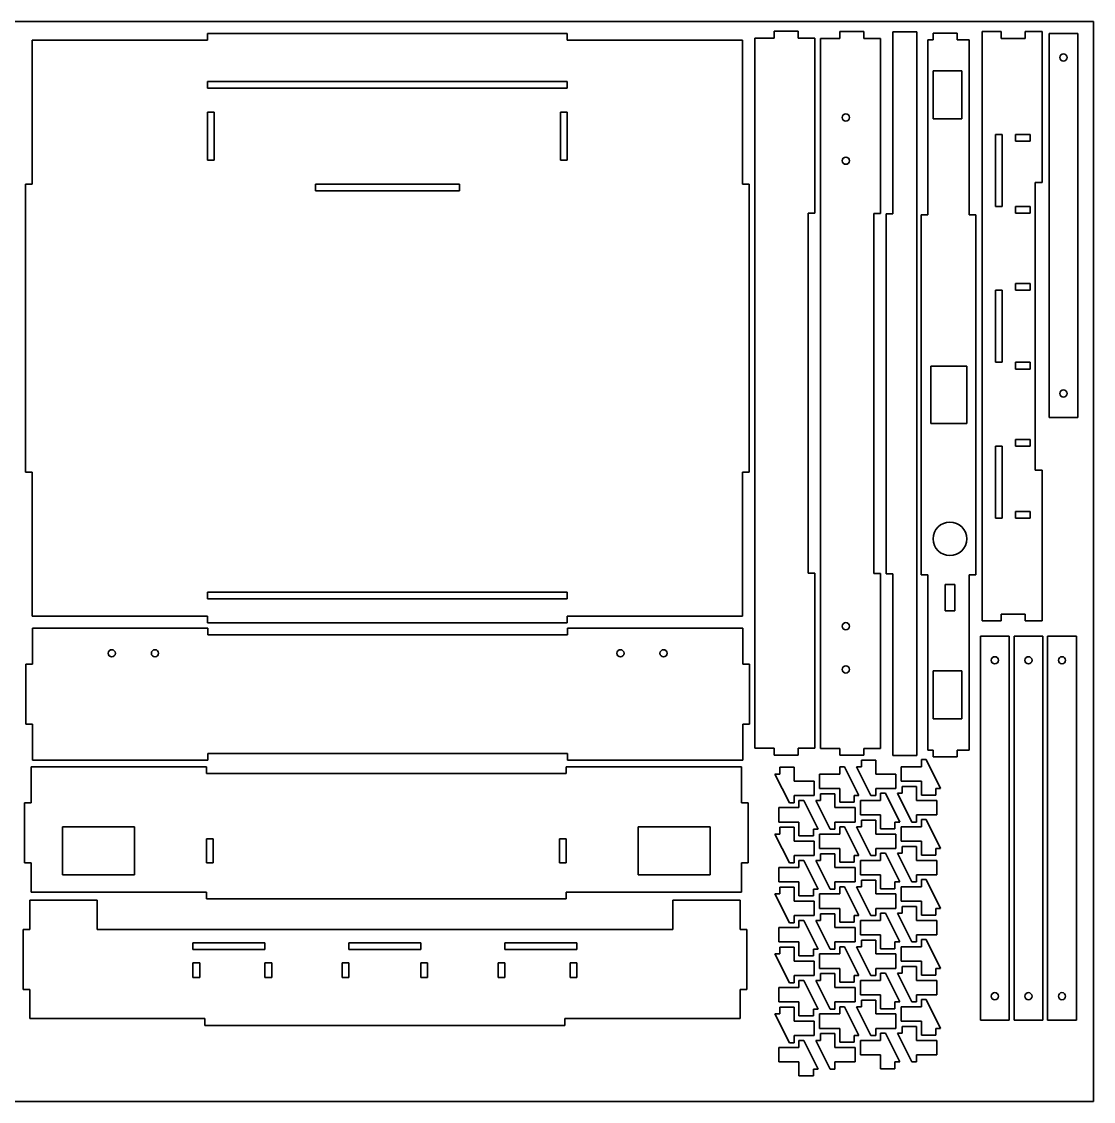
# Model space of a CAD drawing. Extents: x 240 to 1140, y 22 to 773.
# Drawn here: x 693.3 to 1140, y 323 to 773 of the extents above; entities that cross this region are included whole.
import ezdxf

# ---------------------------------------------------------------- set-up
doc = ezdxf.new("R2010")
doc.units = 0

msp = doc.modelspace()

# ---------------------------------------------------------------- linework, layer by layer
at = {"color": 1, "lineweight": 35}
for p, q in [((1140, 773), (690, 773)), ((1140, 323), (1140, 773)), ((690, 323), (1140, 323))]:
    msp.add_line(p, q, dxfattribs=at)
at = {"color": 7, "lineweight": 35}
for p, q in [((697.738831, 765.217773), (697.738831, 705.217773)), ((697.738831, 765.217773), (770.738831, 765.217773)), ((770.738831, 768.017761), (920.738831, 768.017761)), ((920.738831, 765.217773), (993.738831, 765.217773)), ((993.738831, 705.217773), (993.738831, 765.217773)), ((998.957336, 470.152954), (998.957336, 766.152954)), ((1023.957336, 766.152954), (1023.957336, 693.152954)), ((1026.324585, 470.023315), (1026.324585, 766.023315)), ((1051.324585, 766.023315), (1051.324585, 693.023315)), ((1056.394043, 692.916687), (1056.394043, 765.916687)), ((1066.394043, 765.916687), (1066.394043, 469.916687)), ((1070.997925, 692.443542), (1070.997925, 765.443542)), ((1088.197876, 765.443542), (1088.197876, 692.443542)), ((1093.578979, 768.808716), (1093.578979, 523.20874)), ((1118.578979, 706.008728), (1118.578979, 768.808716)), ((1121.512085, 768.020813), (1121.512085, 608.020813)), ((1133.512085, 608.020813), (1133.512085, 768.020813)), ((1073.197876, 732.443542), (1073.197876, 752.443542)), ((1085.197876, 752.443542), (1085.197876, 732.443542)), ((920.738831, 748.017761), (770.738831, 748.017761)), ((770.738831, 745.217773), (920.738831, 745.217773)), ((770.738831, 735.217773), (770.738831, 715.217773)), ((773.538818, 715.217773), (773.538818, 735.217773)), ((917.938843, 715.217773), (917.938843, 735.217773)), ((920.738831, 735.217773), (920.738831, 715.217773)), ((1099.178955, 726.008728), (1099.178955, 696.008728)), ((1101.979004, 696.008728), (1101.979004, 726.008728)), ((694.938843, 585.217773), (694.938843, 705.217773)), ((815.738831, 705.217773), (875.738831, 705.217773)), ((875.738831, 702.417786), (815.738831, 702.417786)), ((996.538818, 585.217773), (996.538818, 705.217773)), ((1115.778931, 706.008728), (1115.778931, 586.008728)), ((1021.157349, 693.152954), (1021.157349, 543.152954)), ((1048.524536, 693.023315), (1048.524536, 543.023315)), ((1053.593994, 692.916687), (1053.593994, 542.916687)), ((1068.197876, 542.443542), (1068.197876, 692.443542)), ((1090.997925, 692.443542), (1090.997925, 542.443542)), ((1099.178955, 661.008728), (1099.178955, 631.008728)), ((1101.979004, 631.008728), (1101.979004, 661.008728)), ((1072.197876, 605.443542), (1072.197876, 629.443542)), ((1087.197876, 629.443542), (1087.197876, 605.443542)), ((1099.178955, 596.008728), (1099.178955, 566.008728)), ((1101.979004, 566.008728), (1101.979004, 596.008728)), ((697.738831, 585.217773), (697.738831, 525.217773)), ((993.738831, 525.217773), (993.738831, 585.217773)), ((1118.578979, 523.20874), (1118.578979, 586.008728)), ((1023.957336, 543.152954), (1023.957336, 470.152954)), ((1051.324585, 543.023315), (1051.324585, 470.023315)), ((1056.394043, 469.916687), (1056.394043, 542.916687)), ((1070.997925, 542.443542), (1070.997925, 469.443542)), ((1088.197876, 542.443542), (1088.197876, 469.443542)), ((770.738831, 535.217773), (920.738831, 535.217773)), ((920.738831, 532.417786), (770.738831, 532.417786)), ((770.738831, 525.217773), (697.738831, 525.217773)), ((770.738831, 522.417786), (920.738831, 522.417786)), ((993.738831, 525.217773), (920.738831, 525.217773)), ((770.859863, 520.238647), (697.859863, 520.238647)), ((993.859863, 520.238647), (920.859863, 520.238647)), ((770.859863, 517.43866), (920.859863, 517.43866)), ((1092.909546, 516.83667), (1092.909546, 356.836639)), ((1104.909546, 356.836639), (1104.909546, 516.83667)), ((1106.909546, 516.83667), (1106.909546, 356.836639)), ((1118.909546, 356.836639), (1118.909546, 516.83667)), ((1120.909546, 516.83667), (1120.909546, 356.836639)), ((1132.909546, 356.836639), (1132.909546, 516.83667)), ((695.059875, 505.238647), (695.059875, 480.238647)), ((996.659851, 505.238647), (996.659851, 480.238647)), ((1073.197876, 502.443542), (1073.197876, 482.443542)), ((1085.197876, 482.443542), (1085.197876, 502.443542)), ((920.859863, 468.038635), (770.859863, 468.038635)), ((697.859863, 465.238647), (770.859863, 465.238647)), ((920.859863, 465.238647), (993.859863, 465.238647)), ((770.309509, 462.423706), (697.309509, 462.423706)), ((770.309509, 459.623718), (920.309509, 459.623718)), ((993.309509, 462.423706), (920.309509, 462.423706)), ((694.509521, 447.423706), (694.509521, 422.423706)), ((996.109497, 447.423706), (996.109497, 422.423706)), ((740.309509, 437.423706), (710.309509, 437.423706)), ((710.309509, 437.423706), (710.309509, 417.423706)), ((740.309509, 417.423706), (740.309509, 437.423706)), ((950.309509, 417.423706), (950.309509, 437.423706)), ((950.309509, 437.423706), (980.309509, 437.423706)), ((980.309509, 437.423706), (980.309509, 417.423706)), ((710.309509, 417.423706), (740.309509, 417.423706)), ((980.309509, 417.423706), (950.309509, 417.423706)), ((770.309509, 410.223694), (697.309509, 410.223694)), ((920.309509, 410.223694), (993.309509, 410.223694)), ((696.718384, 406.885437), (724.718384, 406.885437)), ((770.309509, 407.423706), (920.309509, 407.423706)), ((992.718384, 406.885437), (964.718384, 406.885437)), ((693.918396, 394.685425), (693.918396, 369.685425)), ((724.718384, 394.685425), (964.718384, 394.685425)), ((995.518372, 394.685425), (995.518372, 369.685425)), ((764.718384, 389.085419), (794.718384, 389.085419)), ((829.718384, 389.085419), (859.718384, 389.085419)), ((894.718384, 389.085419), (924.718384, 389.085419)), ((794.718384, 386.285431), (764.718384, 386.285431)), ((859.718384, 386.285431), (829.718384, 386.285431)), ((924.718384, 386.285431), (894.718384, 386.285431)), ((769.718384, 357.485413), (696.718384, 357.485413)), ((919.718384, 357.485413), (992.718384, 357.485413)), ((769.718384, 354.685425), (919.718384, 354.685425))]:
    msp.add_line(p, q, dxfattribs=at)
at = {"color": 7, "lineweight": 35, "ltscale": 0.07}
for p, q in [((770.738831, 765.217773), (770.738831, 768.017761)), ((920.738831, 765.217773), (920.738831, 768.017761)), ((1006.957336, 768.952942), (1006.957336, 766.152954)), ((1016.957336, 766.152954), (1016.957336, 768.952942)), ((1034.324585, 768.823303), (1034.324585, 766.023315)), ((1044.324585, 766.023315), (1044.324585, 768.823303)), ((1056.394043, 768.716675), (1056.394043, 765.916687)), ((1066.394043, 765.916687), (1066.394043, 768.716675)), ((1073.197876, 765.443542), (1073.197876, 768.24353)), ((1083.197876, 765.443542), (1083.197876, 768.24353)), ((1101.578979, 768.808716), (1101.578979, 766.008728)), ((1111.578979, 766.008728), (1111.578979, 768.808716)), ((770.738831, 748.017761), (770.738831, 745.217773)), ((920.738831, 745.217773), (920.738831, 748.017761)), ((770.738831, 735.217773), (773.538818, 735.217773)), ((920.738831, 735.217773), (917.938843, 735.217773)), ((1107.578979, 726.008728), (1107.578979, 723.20874)), ((1113.578979, 723.20874), (1113.578979, 726.008728)), ((773.538818, 715.217773), (770.738831, 715.217773)), ((917.938843, 715.217773), (920.738831, 715.217773)), ((697.738831, 705.217773), (694.938843, 705.217773)), ((815.738831, 705.217773), (815.738831, 702.417786)), ((875.738831, 702.417786), (875.738831, 705.217773)), ((993.738831, 705.217773), (996.538818, 705.217773)), ((1023.957336, 693.152954), (1021.157349, 693.152954)), ((1107.578979, 696.008728), (1107.578979, 693.20874)), ((1113.578979, 693.20874), (1113.578979, 696.008728)), ((1107.578979, 663.808716), (1107.578979, 661.008728)), ((1113.578979, 661.008728), (1113.578979, 663.808716)), ((1107.578979, 628.20874), (1107.578979, 631.008728)), ((1113.578979, 631.008728), (1113.578979, 628.20874)), ((1107.578979, 596.008728), (1107.578979, 598.808716)), ((1113.578979, 598.808716), (1113.578979, 596.008728)), ((697.738831, 585.217773), (694.938843, 585.217773)), ((993.738831, 585.217773), (996.538818, 585.217773)), ((1107.578979, 566.008728), (1107.578979, 568.808716)), ((1113.578979, 568.808716), (1113.578979, 566.008728)), ((1023.957336, 543.152954), (1021.157349, 543.152954)), ((770.738831, 535.217773), (770.738831, 532.417786)), ((920.738831, 532.417786), (920.738831, 535.217773)), ((770.738831, 525.217773), (770.738831, 522.417786)), ((920.738831, 525.217773), (920.738831, 522.417786)), ((1101.578979, 523.20874), (1101.578979, 526.008728)), ((1111.578979, 526.008728), (1111.578979, 523.20874)), ((770.859863, 520.238647), (770.859863, 517.43866)), ((920.859863, 520.238647), (920.859863, 517.43866)), ((697.859863, 505.238647), (695.059875, 505.238647)), ((993.859863, 505.238647), (996.659851, 505.238647)), ((697.859863, 480.238647), (695.059875, 480.238647)), ((993.859863, 480.238647), (996.659851, 480.238647)), ((770.859863, 465.238647), (770.859863, 468.038635)), ((920.859863, 465.238647), (920.859863, 468.038635)), ((1006.957336, 467.352966), (1006.957336, 470.152954)), ((1016.957336, 470.152954), (1016.957336, 467.352966)), ((1034.324585, 467.223328), (1034.324585, 470.023315)), ((1044.324585, 470.023315), (1044.324585, 467.223328)), ((1056.394043, 467.116699), (1056.394043, 469.916687)), ((1066.394043, 469.916687), (1066.394043, 467.116699)), ((1073.197876, 469.443542), (1073.197876, 466.643555)), ((1083.197876, 469.443542), (1083.197876, 466.643555)), ((1043.285889, 462.437164), (1043.285889, 465.237183)), ((770.309509, 462.423706), (770.309509, 459.623718)), ((920.309509, 462.423706), (920.309509, 459.623718)), ((1009.285889, 459.437164), (1009.285889, 462.237183)), ((1026.285889, 448.437164), (1026.285889, 451.237183)), ((1040.285889, 450.437164), (1040.285889, 447.637146)), ((1060.285889, 451.437164), (1060.285889, 454.237183)), ((1074.285889, 453.437164), (1074.285889, 450.637146)), ((697.309509, 447.423706), (694.509521, 447.423706)), ((993.309509, 447.423706), (996.109497, 447.423706)), ((1009.285889, 434.437164), (1009.285889, 437.237183)), ((1043.285889, 437.437164), (1043.285889, 440.237183)), ((1057.285889, 439.437164), (1057.285889, 436.637146)), ((773.109497, 432.423706), (770.309509, 432.423706)), ((917.509521, 432.423706), (920.309509, 432.423706)), ((1023.285889, 436.437164), (1023.285889, 433.637146)), ((1060.285889, 426.437164), (1060.285889, 429.237183)), ((1074.285889, 428.437164), (1074.285889, 425.637146)), ((1026.285889, 423.437164), (1026.285889, 426.237183)), ((1040.285889, 425.437164), (1040.285889, 422.637146)), ((694.509521, 422.423706), (697.309509, 422.423706)), ((770.309509, 422.423706), (773.109497, 422.423706)), ((920.309509, 422.423706), (917.509521, 422.423706)), ((996.109497, 422.423706), (993.309509, 422.423706)), ((1043.285889, 412.437164), (1043.285889, 415.237183)), ((1057.285889, 414.437164), (1057.285889, 411.637146)), ((770.309509, 407.423706), (770.309509, 410.223694)), ((920.309509, 407.423706), (920.309509, 410.223694)), ((1009.285889, 409.437164), (1009.285889, 412.237183)), ((1023.285889, 411.437164), (1023.285889, 408.637146)), ((1026.285889, 398.437164), (1026.285889, 401.237183)), ((1060.285889, 401.437164), (1060.285889, 404.237183)), ((1074.285889, 403.437164), (1074.285889, 400.637146)), ((1040.285889, 400.437164), (1040.285889, 397.637146)), ((696.718384, 394.685425), (693.918396, 394.685425)), ((992.718384, 394.685425), (995.518372, 394.685425)), ((764.718384, 386.285431), (764.718384, 389.085419)), ((794.718384, 389.085419), (794.718384, 386.285431)), ((829.718384, 389.085419), (829.718384, 386.285431)), ((859.718384, 389.085419), (859.718384, 386.285431)), ((894.718384, 389.085419), (894.718384, 386.285431)), ((924.718384, 389.085419), (924.718384, 386.285431)), ((1009.285889, 384.437164), (1009.285889, 387.237183)), ((1043.285889, 387.437164), (1043.285889, 390.237183)), ((1057.285889, 389.437164), (1057.285889, 386.637146)), ((1023.285889, 386.437164), (1023.285889, 383.637146)), ((764.718384, 380.685425), (767.518372, 380.685425)), ((794.718384, 380.685425), (797.518372, 380.685425)), ((826.918396, 380.685425), (829.718384, 380.685425)), ((862.518372, 380.685425), (859.718384, 380.685425)), ((894.718384, 380.685425), (891.918396, 380.685425)), ((924.718384, 380.685425), (921.918396, 380.685425)), ((1060.285889, 376.437164), (1060.285889, 379.237183)), ((1074.285889, 378.437164), (1074.285889, 375.637146)), ((767.518372, 374.685425), (764.718384, 374.685425)), ((797.518372, 374.685425), (794.718384, 374.685425)), ((829.718384, 374.685425), (826.918396, 374.685425)), ((859.718384, 374.685425), (862.518372, 374.685425)), ((891.918396, 374.685425), (894.718384, 374.685425)), ((921.918396, 374.685425), (924.718384, 374.685425)), ((1026.285889, 373.437164), (1026.285889, 376.237183)), ((1040.285889, 375.437164), (1040.285889, 372.637146)), ((693.918396, 369.685425), (696.718384, 369.685425)), ((995.518372, 369.685425), (992.718384, 369.685425)), ((1043.285889, 362.437164), (1043.285889, 365.237183)), ((1009.285889, 359.437164), (1009.285889, 362.237183)), ((1023.285889, 361.437164), (1023.285889, 358.637146)), ((1057.285889, 364.437164), (1057.285889, 361.637146)), ((769.718384, 354.685425), (769.718384, 357.485413)), ((919.718384, 354.685425), (919.718384, 357.485413)), ((1026.285889, 348.437164), (1026.285889, 351.237183)), ((1060.285889, 351.437164), (1060.285889, 354.237183)), ((1074.285889, 353.437164), (1074.285889, 350.637146)), ((1040.285889, 350.437164), (1040.285889, 347.637146)), ((1057.285889, 339.437164), (1057.285889, 336.637177)), ((1023.285889, 336.437164), (1023.285889, 333.637177))]:
    msp.add_line(p, q, dxfattribs=at)
at = {"color": 7, "lineweight": 35, "ltscale": 0.2}
for p, q in [((1006.957336, 766.152954), (998.957336, 766.152954)), ((1034.324585, 766.023315), (1026.324585, 766.023315)), ((1101.578979, 768.808716), (1093.578979, 768.808716)), ((1093.578979, 523.20874), (1101.578979, 523.20874)), ((998.957336, 470.152954), (1006.957336, 470.152954)), ((1026.324585, 470.023315), (1034.324585, 470.023315))]:
    msp.add_line(p, q, dxfattribs=at)
at = {"color": 7, "lineweight": 35, "ltscale": 0.25}
for p, q in [((1016.957336, 768.952942), (1006.957336, 768.952942)), ((1044.324585, 768.823303), (1034.324585, 768.823303)), ((1066.394043, 768.716675), (1056.394043, 768.716675)), ((1083.197876, 768.24353), (1073.197876, 768.24353)), ((1101.578979, 766.008728), (1111.578979, 766.008728)), ((1101.578979, 526.008728), (1111.578979, 526.008728)), ((1016.957336, 467.352966), (1006.957336, 467.352966)), ((1044.324585, 467.223328), (1034.324585, 467.223328)), ((1066.394043, 467.116699), (1056.394043, 467.116699)), ((1083.197876, 466.643555), (1073.197876, 466.643555)), ((770.309509, 432.423706), (770.309509, 422.423706)), ((773.109497, 422.423706), (773.109497, 432.423706)), ((917.509521, 422.423706), (917.509521, 432.423706)), ((920.309509, 432.423706), (920.309509, 422.423706))]:
    msp.add_line(p, q, dxfattribs=at)
at = {"color": 7, "lineweight": 35, "ltscale": 0.175}
for p, q in [((1023.957336, 766.152954), (1016.957336, 766.152954)), ((1051.324585, 766.023315), (1044.324585, 766.023315)), ((1118.578979, 768.808716), (1111.578979, 768.808716)), ((1111.578979, 523.20874), (1118.578979, 523.20874)), ((1016.957336, 470.152954), (1023.957336, 470.152954)), ((1044.324585, 470.023315), (1051.324585, 470.023315))]:
    msp.add_line(p, q, dxfattribs=at)
at = {"color": 7, "lineweight": 35, "ltscale": 0.054999}
for p, q in [((1073.197876, 765.443542), (1070.997925, 765.443542)), ((1070.997925, 469.443542), (1073.197876, 469.443542))]:
    msp.add_line(p, q, dxfattribs=at)
at = {"color": 7, "lineweight": 35, "ltscale": 0.125}
for p, q in [((1088.197876, 765.443542), (1083.197876, 765.443542)), ((1083.197876, 469.443542), (1088.197876, 469.443542))]:
    msp.add_line(p, q, dxfattribs=at)
at = {"color": 7, "lineweight": 35, "ltscale": 0.3}
for p, q in [((1121.512085, 768.020813), (1133.512085, 768.020813)), ((1085.197876, 752.443542), (1073.197876, 752.443542)), ((1073.197876, 732.443542), (1085.197876, 732.443542)), ((1133.512085, 608.020813), (1121.512085, 608.020813)), ((1092.909546, 516.83667), (1104.909546, 516.83667)), ((1106.909546, 516.83667), (1118.909546, 516.83667)), ((1120.909546, 516.83667), (1132.909546, 516.83667)), ((1073.197876, 502.443542), (1085.197876, 502.443542)), ((1085.197876, 482.443542), (1073.197876, 482.443542)), ((1104.909546, 356.836639), (1092.909546, 356.836639)), ((1118.909546, 356.836639), (1106.909546, 356.836639)), ((1132.909546, 356.836639), (1120.909546, 356.836639))]:
    msp.add_line(p, q, dxfattribs=at)
at = {"color": 7, "lineweight": 35, "ltscale": 0.070001}
for p, q in [((1101.979004, 726.008728), (1099.178955, 726.008728)), ((1118.578979, 706.008728), (1115.778931, 706.008728)), ((1051.324585, 693.023315), (1048.524536, 693.023315)), ((1101.979004, 696.008728), (1099.178955, 696.008728)), ((1056.394043, 692.916687), (1053.593994, 692.916687)), ((1068.197876, 692.443542), (1070.997925, 692.443542)), ((1088.197876, 692.443542), (1090.997925, 692.443542)), ((1101.979004, 661.008728), (1099.178955, 661.008728)), ((1101.979004, 631.008728), (1099.178955, 631.008728)), ((1101.979004, 596.008728), (1099.178955, 596.008728)), ((1118.578979, 586.008728), (1115.778931, 586.008728)), ((1099.178955, 566.008728), (1101.979004, 566.008728)), ((1051.324585, 543.023315), (1048.524536, 543.023315)), ((1056.394043, 542.916687), (1053.593994, 542.916687)), ((1068.197876, 542.443542), (1070.997925, 542.443542)), ((1088.197876, 542.443542), (1090.997925, 542.443542))]:
    msp.add_line(p, q, dxfattribs=at)
at = {"color": 7, "lineweight": 35, "ltscale": 0.15}
for p, q in [((1113.578979, 726.008728), (1107.578979, 726.008728)), ((1107.578979, 723.20874), (1113.578979, 723.20874)), ((1113.578979, 696.008728), (1107.578979, 696.008728)), ((1107.578979, 693.20874), (1113.578979, 693.20874)), ((1113.578979, 663.808716), (1107.578979, 663.808716)), ((1107.578979, 661.008728), (1113.578979, 661.008728)), ((1107.578979, 631.008728), (1113.578979, 631.008728)), ((1113.578979, 628.20874), (1107.578979, 628.20874)), ((1107.578979, 598.808716), (1113.578979, 598.808716)), ((1113.578979, 596.008728), (1107.578979, 596.008728)), ((1107.578979, 568.808716), (1113.578979, 568.808716)), ((1113.578979, 566.008728), (1107.578979, 566.008728)), ((1043.285889, 465.237183), (1049.285889, 465.237183)), ((1009.285889, 462.237183), (1015.285889, 462.237183)), ((1025.885864, 453.437164), (1025.885864, 459.437164)), ((1057.685913, 459.437164), (1057.685913, 453.437164)), ((1059.885864, 456.437164), (1059.885864, 462.437164)), ((1023.685913, 456.437164), (1023.685913, 450.437164)), ((1026.285889, 451.237183), (1032.285889, 451.237183)), ((1060.285889, 454.237183), (1066.285889, 454.237183)), ((1074.285889, 450.637146), (1068.285889, 450.637146)), ((1040.285889, 447.637146), (1034.285889, 447.637146)), ((1042.885864, 442.437164), (1042.885864, 448.437164)), ((1074.685913, 448.437164), (1074.685913, 442.437164)), ((1008.885864, 439.437164), (1008.885864, 445.437164)), ((1040.685913, 445.437164), (1040.685913, 439.437164)), ((1009.285889, 437.237183), (1015.285889, 437.237183)), ((1043.285889, 440.237183), (1049.285889, 440.237183)), ((1057.285889, 436.637146), (1051.285889, 436.637146)), ((1059.885864, 431.437164), (1059.885864, 437.437164)), ((1023.285889, 433.637146), (1017.285889, 433.637146)), ((1025.885864, 428.437164), (1025.885864, 434.437164)), ((1057.685913, 434.437164), (1057.685913, 428.437164)), ((1023.685913, 431.437164), (1023.685913, 425.437164)), ((1060.285889, 429.237183), (1066.285889, 429.237183)), ((1026.285889, 426.237183), (1032.285889, 426.237183)), ((1042.885864, 417.437164), (1042.885864, 423.437164)), ((1074.285889, 425.637146), (1068.285889, 425.637146)), ((1074.685913, 423.437164), (1074.685913, 417.437164)), ((1008.885864, 414.437164), (1008.885864, 420.437164)), ((1040.285889, 422.637146), (1034.285889, 422.637146)), ((1040.685913, 420.437164), (1040.685913, 414.437164)), ((1043.285889, 415.237183), (1049.285889, 415.237183)), ((1009.285889, 412.237183), (1015.285889, 412.237183)), ((1057.285889, 411.637146), (1051.285889, 411.637146)), ((1059.885864, 406.437164), (1059.885864, 412.437164)), ((1023.285889, 408.637146), (1017.285889, 408.637146)), ((1023.685913, 406.437164), (1023.685913, 400.437164)), ((1025.885864, 403.437164), (1025.885864, 409.437164)), ((1057.685913, 409.437164), (1057.685913, 403.437164)), ((1026.285889, 401.237183), (1032.285889, 401.237183)), ((1060.285889, 404.237183), (1066.285889, 404.237183)), ((1074.285889, 400.637146), (1068.285889, 400.637146)), ((1040.285889, 397.637146), (1034.285889, 397.637146)), ((1042.885864, 392.437164), (1042.885864, 398.437164)), ((1074.685913, 398.437164), (1074.685913, 392.437164)), ((1008.885864, 389.437164), (1008.885864, 395.437164)), ((1040.685913, 395.437164), (1040.685913, 389.437164)), ((1009.285889, 387.237183), (1015.285889, 387.237183)), ((1043.285889, 390.237183), (1049.285889, 390.237183)), ((1059.885864, 381.437164), (1059.885864, 387.437164)), ((1023.285889, 383.637146), (1017.285889, 383.637146)), ((1025.885864, 378.437164), (1025.885864, 384.437164)), ((1057.285889, 386.637146), (1051.285889, 386.637146)), ((1057.685913, 384.437164), (1057.685913, 378.437164)), ((764.718384, 380.685425), (764.718384, 374.685425)), ((767.518372, 374.685425), (767.518372, 380.685425)), ((794.718384, 380.685425), (794.718384, 374.685425)), ((797.518372, 374.685425), (797.518372, 380.685425)), ((826.918396, 380.685425), (826.918396, 374.685425)), ((829.718384, 374.685425), (829.718384, 380.685425)), ((859.718384, 374.685425), (859.718384, 380.685425)), ((862.518372, 380.685425), (862.518372, 374.685425)), ((891.918396, 374.685425), (891.918396, 380.685425)), ((894.718384, 380.685425), (894.718384, 374.685425)), ((921.918396, 374.685425), (921.918396, 380.685425)), ((924.718384, 380.685425), (924.718384, 374.685425)), ((1023.685913, 381.437164), (1023.685913, 375.437164)), ((1060.285889, 379.237183), (1066.285889, 379.237183)), ((1026.285889, 376.237183), (1032.285889, 376.237183)), ((1074.285889, 375.637146), (1068.285889, 375.637146)), ((1008.885864, 364.437164), (1008.885864, 370.437164)), ((1040.285889, 372.637146), (1034.285889, 372.637146)), ((1040.685913, 370.437164), (1040.685913, 364.437164)), ((1042.885864, 367.437164), (1042.885864, 373.437164)), ((1074.685913, 373.437164), (1074.685913, 367.437164)), ((1043.285889, 365.237183), (1049.285889, 365.237183)), ((1009.285889, 362.237183), (1015.285889, 362.237183)), ((1057.285889, 361.637146), (1051.285889, 361.637146)), ((1059.885864, 356.437164), (1059.885864, 362.437164)), ((1023.285889, 358.637146), (1017.285889, 358.637146)), ((1023.685913, 356.437164), (1023.685913, 350.437164)), ((1025.885864, 353.437164), (1025.885864, 359.437164)), ((1057.685913, 359.437164), (1057.685913, 353.437164)), ((1026.285889, 351.237183), (1032.285889, 351.237183)), ((1060.285889, 354.237183), (1066.285889, 354.237183)), ((1040.285889, 347.637146), (1034.285889, 347.637146)), ((1042.885864, 342.437164), (1042.885864, 348.437164)), ((1074.285889, 350.637146), (1068.285889, 350.637146)), ((1074.685913, 348.437164), (1074.685913, 342.437164)), ((1008.885864, 339.437164), (1008.885864, 345.437164)), ((1040.685913, 345.437164), (1040.685913, 339.437164)), ((1023.285889, 333.637177), (1017.285889, 333.637177)), ((1057.285889, 336.637177), (1051.285889, 336.637177))]:
    msp.add_line(p, q, dxfattribs=at)
at = {"color": 7, "lineweight": 35, "ltscale": 0.375}
for p, q in [((1087.197876, 629.443542), (1072.197876, 629.443542)), ((1072.197876, 605.443542), (1087.197876, 605.443542)), ((697.859863, 505.238647), (697.859863, 520.238647)), ((993.859863, 520.238647), (993.859863, 505.238647)), ((697.859863, 465.238647), (697.859863, 480.238647)), ((993.859863, 480.238647), (993.859863, 465.238647)), ((697.309509, 462.423706), (697.309509, 447.423706)), ((993.309509, 447.423706), (993.309509, 462.423706))]:
    msp.add_line(p, q, dxfattribs=at)
at = {"color": 7, "lineweight": 35, "ltscale": 0.275}
for p, q in [((1078.197876, 527.443542), (1078.197876, 538.443542)), ((1082.197876, 538.443542), (1082.197876, 527.443542))]:
    msp.add_line(p, q, dxfattribs=at)
at = {"color": 7, "lineweight": 35, "ltscale": 0.1}
for p, q in [((1082.197876, 538.443542), (1078.197876, 538.443542)), ((1078.197876, 527.443542), (1082.197876, 527.443542))]:
    msp.add_line(p, q, dxfattribs=at)
at = {"color": 7, "lineweight": 35, "ltscale": 0.145}
for p, q in [((1049.285889, 459.437164), (1049.285889, 465.237183)), ((1015.285889, 456.437164), (1015.285889, 462.237183)), ((1068.285889, 456.437164), (1068.285889, 450.637146)), ((1032.285889, 445.437164), (1032.285889, 451.237183)), ((1034.285889, 453.437164), (1034.285889, 447.637146)), ((1066.285889, 448.437164), (1066.285889, 454.237183)), ((1051.285889, 442.437164), (1051.285889, 436.637146)), ((1015.285889, 431.437164), (1015.285889, 437.237183)), ((1017.285889, 439.437164), (1017.285889, 433.637146)), ((1049.285889, 434.437164), (1049.285889, 440.237183)), ((1034.285889, 428.437164), (1034.285889, 422.637146)), ((1066.285889, 423.437164), (1066.285889, 429.237183)), ((1068.285889, 431.437164), (1068.285889, 425.637146)), ((1032.285889, 420.437164), (1032.285889, 426.237183)), ((1017.285889, 414.437164), (1017.285889, 408.637146)), ((1049.285889, 409.437164), (1049.285889, 415.237183)), ((1051.285889, 417.437164), (1051.285889, 411.637146)), ((1015.285889, 406.437164), (1015.285889, 412.237183)), ((1068.285889, 406.437164), (1068.285889, 400.637146)), ((1032.285889, 395.437164), (1032.285889, 401.237183)), ((1034.285889, 403.437164), (1034.285889, 397.637146)), ((1066.285889, 398.437164), (1066.285889, 404.237183)), ((1051.285889, 392.437164), (1051.285889, 386.637146)), ((1015.285889, 381.437164), (1015.285889, 387.237183)), ((1017.285889, 389.437164), (1017.285889, 383.637146)), ((1049.285889, 384.437164), (1049.285889, 390.237183)), ((1034.285889, 378.437164), (1034.285889, 372.637146)), ((1066.285889, 373.437164), (1066.285889, 379.237183)), ((1068.285889, 381.437164), (1068.285889, 375.637146)), ((1032.285889, 370.437164), (1032.285889, 376.237183)), ((1049.285889, 359.437164), (1049.285889, 365.237183)), ((1051.285889, 367.437164), (1051.285889, 361.637146)), ((1015.285889, 356.437164), (1015.285889, 362.237183)), ((1017.285889, 364.437164), (1017.285889, 358.637146)), ((1068.285889, 356.437164), (1068.285889, 350.637146)), ((1032.285889, 345.437164), (1032.285889, 351.237183)), ((1034.285889, 353.437164), (1034.285889, 347.637146)), ((1066.285889, 348.437164), (1066.285889, 354.237183)), ((1051.285889, 342.437164), (1051.285889, 336.637177)), ((1017.285889, 339.437164), (1017.285889, 333.637177))]:
    msp.add_line(p, q, dxfattribs=at)
at = {"color": 7, "lineweight": 35, "ltscale": 0.075}
for p, q in [((1068.285889, 462.437164), (1068.285889, 465.437164)), ((1034.285889, 459.437164), (1034.285889, 462.437164)), ((1015.285889, 450.437164), (1015.285889, 447.437164)), ((1049.285889, 453.437164), (1049.285889, 450.437164)), ((1051.285889, 448.437164), (1051.285889, 451.437164)), ((1017.285889, 445.437164), (1017.285889, 448.437164)), ((1066.285889, 442.437164), (1066.285889, 439.437164)), ((1032.285889, 439.437164), (1032.285889, 436.437164)), ((1034.285889, 434.437164), (1034.285889, 437.437164)), ((1068.285889, 437.437164), (1068.285889, 440.437164)), ((1049.285889, 428.437164), (1049.285889, 425.437164)), ((1015.285889, 425.437164), (1015.285889, 422.437164)), ((1017.285889, 420.437164), (1017.285889, 423.437164)), ((1051.285889, 423.437164), (1051.285889, 426.437164)), ((1032.285889, 414.437164), (1032.285889, 411.437164)), ((1066.285889, 417.437164), (1066.285889, 414.437164)), ((1068.285889, 412.437164), (1068.285889, 415.437164)), ((1034.285889, 409.437164), (1034.285889, 412.437164)), ((1049.285889, 403.437164), (1049.285889, 400.437164)), ((1051.285889, 398.437164), (1051.285889, 401.437164)), ((1015.285889, 400.437164), (1015.285889, 397.437164)), ((1017.285889, 395.437164), (1017.285889, 398.437164)), ((1066.285889, 392.437164), (1066.285889, 389.437164)), ((1032.285889, 389.437164), (1032.285889, 386.437164)), ((1034.285889, 384.437164), (1034.285889, 387.437164)), ((1068.285889, 387.437164), (1068.285889, 390.437164)), ((1049.285889, 378.437164), (1049.285889, 375.437164)), ((1015.285889, 375.437164), (1015.285889, 372.437164)), ((1051.285889, 373.437164), (1051.285889, 376.437164)), ((1017.285889, 370.437164), (1017.285889, 373.437164)), ((1066.285889, 367.437164), (1066.285889, 364.437164)), ((1068.285889, 362.437164), (1068.285889, 365.437164)), ((1032.285889, 364.437164), (1032.285889, 361.437164)), ((1034.285889, 359.437164), (1034.285889, 362.437164)), ((1049.285889, 353.437164), (1049.285889, 350.437164)), ((1051.285889, 348.437164), (1051.285889, 351.437164)), ((1015.285889, 350.437164), (1015.285889, 347.437164)), ((1017.285889, 345.437164), (1017.285889, 348.437164)), ((1066.285889, 342.437164), (1066.285889, 339.437164)), ((1032.285889, 339.437164), (1032.285889, 336.437164))]:
    msp.add_line(p, q, dxfattribs=at)
at = {"color": 7, "lineweight": 35, "ltscale": 0.05}
for p, q in [((1068.285889, 465.437164), (1070.285889, 465.437164)), ((1007.285889, 459.437164), (1009.285889, 459.437164)), ((1034.285889, 462.437164), (1036.285889, 462.437164)), ((1041.285889, 462.437164), (1043.285889, 462.437164)), ((1042.285889, 450.437164), (1040.285889, 450.437164)), ((1049.285889, 450.437164), (1047.285889, 450.437164)), ((1051.285889, 451.437164), (1053.285889, 451.437164)), ((1058.285889, 451.437164), (1060.285889, 451.437164)), ((1076.285889, 453.437164), (1074.285889, 453.437164)), ((1015.285889, 447.437164), (1013.285889, 447.437164)), ((1017.285889, 448.437164), (1019.285889, 448.437164)), ((1024.285889, 448.437164), (1026.285889, 448.437164)), ((1034.285889, 437.437164), (1036.285889, 437.437164)), ((1041.285889, 437.437164), (1043.285889, 437.437164)), ((1059.285889, 439.437164), (1057.285889, 439.437164)), ((1066.285889, 439.437164), (1064.285889, 439.437164)), ((1068.285889, 440.437164), (1070.285889, 440.437164)), ((1007.285889, 434.437164), (1009.285889, 434.437164)), ((1025.285889, 436.437164), (1023.285889, 436.437164)), ((1032.285889, 436.437164), (1030.285889, 436.437164)), ((1076.285889, 428.437164), (1074.285889, 428.437164)), ((1017.285889, 423.437164), (1019.285889, 423.437164)), ((1024.285889, 423.437164), (1026.285889, 423.437164)), ((1042.285889, 425.437164), (1040.285889, 425.437164)), ((1049.285889, 425.437164), (1047.285889, 425.437164)), ((1051.285889, 426.437164), (1053.285889, 426.437164)), ((1058.285889, 426.437164), (1060.285889, 426.437164)), ((1015.285889, 422.437164), (1013.285889, 422.437164)), ((1059.285889, 414.437164), (1057.285889, 414.437164)), ((1066.285889, 414.437164), (1064.285889, 414.437164)), ((1068.285889, 415.437164), (1070.285889, 415.437164)), ((1025.285889, 411.437164), (1023.285889, 411.437164)), ((1032.285889, 411.437164), (1030.285889, 411.437164)), ((1034.285889, 412.437164), (1036.285889, 412.437164)), ((1041.285889, 412.437164), (1043.285889, 412.437164)), ((1007.285889, 409.437164), (1009.285889, 409.437164)), ((1051.285889, 401.437164), (1053.285889, 401.437164)), ((1058.285889, 401.437164), (1060.285889, 401.437164)), ((1076.285889, 403.437164), (1074.285889, 403.437164)), ((1015.285889, 397.437164), (1013.285889, 397.437164)), ((1017.285889, 398.437164), (1019.285889, 398.437164)), ((1024.285889, 398.437164), (1026.285889, 398.437164)), ((1042.285889, 400.437164), (1040.285889, 400.437164)), ((1049.285889, 400.437164), (1047.285889, 400.437164)), ((1034.285889, 387.437164), (1036.285889, 387.437164)), ((1041.285889, 387.437164), (1043.285889, 387.437164)), ((1059.285889, 389.437164), (1057.285889, 389.437164)), ((1066.285889, 389.437164), (1064.285889, 389.437164)), ((1068.285889, 390.437164), (1070.285889, 390.437164)), ((1007.285889, 384.437164), (1009.285889, 384.437164)), ((1025.285889, 386.437164), (1023.285889, 386.437164)), ((1032.285889, 386.437164), (1030.285889, 386.437164)), ((1076.285889, 378.437164), (1074.285889, 378.437164)), ((1042.285889, 375.437164), (1040.285889, 375.437164)), ((1049.285889, 375.437164), (1047.285889, 375.437164)), ((1051.285889, 376.437164), (1053.285889, 376.437164)), ((1058.285889, 376.437164), (1060.285889, 376.437164)), ((1015.285889, 372.437164), (1013.285889, 372.437164)), ((1017.285889, 373.437164), (1019.285889, 373.437164)), ((1024.285889, 373.437164), (1026.285889, 373.437164)), ((1068.285889, 365.437164), (1070.285889, 365.437164)), ((1025.285889, 361.437164), (1023.285889, 361.437164)), ((1032.285889, 361.437164), (1030.285889, 361.437164)), ((1034.285889, 362.437164), (1036.285889, 362.437164)), ((1041.285889, 362.437164), (1043.285889, 362.437164)), ((1059.285889, 364.437164), (1057.285889, 364.437164)), ((1066.285889, 364.437164), (1064.285889, 364.437164)), ((1007.285889, 359.437164), (1009.285889, 359.437164)), ((1051.285889, 351.437164), (1053.285889, 351.437164)), ((1058.285889, 351.437164), (1060.285889, 351.437164)), ((1076.285889, 353.437164), (1074.285889, 353.437164)), ((1015.285889, 347.437164), (1013.285889, 347.437164)), ((1017.285889, 348.437164), (1019.285889, 348.437164)), ((1024.285889, 348.437164), (1026.285889, 348.437164)), ((1042.285889, 350.437164), (1040.285889, 350.437164)), ((1049.285889, 350.437164), (1047.285889, 350.437164)), ((1059.285889, 339.437164), (1057.285889, 339.437164)), ((1066.285889, 339.437164), (1064.285889, 339.437164)), ((1025.285889, 336.437164), (1023.285889, 336.437164)), ((1032.285889, 336.437164), (1030.285889, 336.437164))]:
    msp.add_line(p, q, dxfattribs=at)
at = {"color": 7, "lineweight": 35, "ltscale": 0.33541}
for p, q in [((1076.285889, 453.437164), (1070.285889, 465.437164)), ((1007.285889, 459.437164), (1013.285889, 447.437164)), ((1042.285889, 450.437164), (1036.285889, 462.437164)), ((1041.285889, 462.437164), (1047.285889, 450.437164)), ((1059.285889, 439.437164), (1053.285889, 451.437164)), ((1058.285889, 451.437164), (1064.285889, 439.437164)), ((1025.285889, 436.437164), (1019.285889, 448.437164)), ((1024.285889, 448.437164), (1030.285889, 436.437164)), ((1042.285889, 425.437164), (1036.285889, 437.437164)), ((1041.285889, 437.437164), (1047.285889, 425.437164)), ((1076.285889, 428.437164), (1070.285889, 440.437164)), ((1007.285889, 434.437164), (1013.285889, 422.437164)), ((1025.285889, 411.437164), (1019.285889, 423.437164)), ((1024.285889, 423.437164), (1030.285889, 411.437164)), ((1059.285889, 414.437164), (1053.285889, 426.437164)), ((1058.285889, 426.437164), (1064.285889, 414.437164)), ((1076.285889, 403.437164), (1070.285889, 415.437164)), ((1042.285889, 400.437164), (1036.285889, 412.437164)), ((1041.285889, 412.437164), (1047.285889, 400.437164)), ((1007.285889, 409.437164), (1013.285889, 397.437164)), ((1059.285889, 389.437164), (1053.285889, 401.437164)), ((1058.285889, 401.437164), (1064.285889, 389.437164)), ((1025.285889, 386.437164), (1019.285889, 398.437164)), ((1024.285889, 398.437164), (1030.285889, 386.437164)), ((1042.285889, 375.437164), (1036.285889, 387.437164)), ((1041.285889, 387.437164), (1047.285889, 375.437164)), ((1076.285889, 378.437164), (1070.285889, 390.437164)), ((1007.285889, 384.437164), (1013.285889, 372.437164)), ((1059.285889, 364.437164), (1053.285889, 376.437164)), ((1058.285889, 376.437164), (1064.285889, 364.437164)), ((1025.285889, 361.437164), (1019.285889, 373.437164)), ((1024.285889, 373.437164), (1030.285889, 361.437164)), ((1076.285889, 353.437164), (1070.285889, 365.437164)), ((1042.285889, 350.437164), (1036.285889, 362.437164)), ((1041.285889, 362.437164), (1047.285889, 350.437164)), ((1007.285889, 359.437164), (1013.285889, 347.437164)), ((1059.285889, 339.437164), (1053.285889, 351.437164)), ((1058.285889, 351.437164), (1064.285889, 339.437164)), ((1025.285889, 336.437164), (1019.285889, 348.437164)), ((1024.285889, 348.437164), (1030.285889, 336.437164))]:
    msp.add_line(p, q, dxfattribs=at)
at = {"color": 7, "lineweight": 35, "ltscale": 0.210001}
for p, q in [((1025.885864, 459.437164), (1034.285889, 459.437164)), ((1049.285889, 459.437164), (1057.685913, 459.437164)), ((1059.885864, 462.437164), (1068.285889, 462.437164)), ((1015.285889, 456.437164), (1023.685913, 456.437164)), ((1068.285889, 456.437164), (1059.885864, 456.437164)), ((1023.685913, 450.437164), (1015.285889, 450.437164)), ((1034.285889, 453.437164), (1025.885864, 453.437164)), ((1057.685913, 453.437164), (1049.285889, 453.437164)), ((1042.885864, 448.437164), (1051.285889, 448.437164)), ((1066.285889, 448.437164), (1074.685913, 448.437164)), ((1008.885864, 445.437164), (1017.285889, 445.437164)), ((1032.285889, 445.437164), (1040.685913, 445.437164)), ((1051.285889, 442.437164), (1042.885864, 442.437164)), ((1074.685913, 442.437164), (1066.285889, 442.437164)), ((1017.285889, 439.437164), (1008.885864, 439.437164)), ((1040.685913, 439.437164), (1032.285889, 439.437164)), ((1059.885864, 437.437164), (1068.285889, 437.437164)), ((1025.885864, 434.437164), (1034.285889, 434.437164)), ((1049.285889, 434.437164), (1057.685913, 434.437164)), ((1015.285889, 431.437164), (1023.685913, 431.437164)), ((1034.285889, 428.437164), (1025.885864, 428.437164)), ((1057.685913, 428.437164), (1049.285889, 428.437164)), ((1068.285889, 431.437164), (1059.885864, 431.437164)), ((1023.685913, 425.437164), (1015.285889, 425.437164)), ((1042.885864, 423.437164), (1051.285889, 423.437164)), ((1066.285889, 423.437164), (1074.685913, 423.437164)), ((1008.885864, 420.437164), (1017.285889, 420.437164)), ((1032.285889, 420.437164), (1040.685913, 420.437164)), ((1017.285889, 414.437164), (1008.885864, 414.437164)), ((1040.685913, 414.437164), (1032.285889, 414.437164)), ((1051.285889, 417.437164), (1042.885864, 417.437164)), ((1074.685913, 417.437164), (1066.285889, 417.437164)), ((1059.885864, 412.437164), (1068.285889, 412.437164)), ((1015.285889, 406.437164), (1023.685913, 406.437164)), ((1025.885864, 409.437164), (1034.285889, 409.437164)), ((1049.285889, 409.437164), (1057.685913, 409.437164)), ((1068.285889, 406.437164), (1059.885864, 406.437164)), ((1034.285889, 403.437164), (1025.885864, 403.437164)), ((1057.685913, 403.437164), (1049.285889, 403.437164)), ((1023.685913, 400.437164), (1015.285889, 400.437164)), ((1042.885864, 398.437164), (1051.285889, 398.437164)), ((1066.285889, 398.437164), (1074.685913, 398.437164)), ((1008.885864, 395.437164), (1017.285889, 395.437164)), ((1032.285889, 395.437164), (1040.685913, 395.437164)), ((1051.285889, 392.437164), (1042.885864, 392.437164)), ((1074.685913, 392.437164), (1066.285889, 392.437164)), ((1017.285889, 389.437164), (1008.885864, 389.437164)), ((1040.685913, 389.437164), (1032.285889, 389.437164)), ((1059.885864, 387.437164), (1068.285889, 387.437164)), ((1025.885864, 384.437164), (1034.285889, 384.437164)), ((1049.285889, 384.437164), (1057.685913, 384.437164)), ((1015.285889, 381.437164), (1023.685913, 381.437164)), ((1034.285889, 378.437164), (1025.885864, 378.437164)), ((1057.685913, 378.437164), (1049.285889, 378.437164)), ((1068.285889, 381.437164), (1059.885864, 381.437164)), ((1023.685913, 375.437164), (1015.285889, 375.437164)), ((1008.885864, 370.437164), (1017.285889, 370.437164)), ((1032.285889, 370.437164), (1040.685913, 370.437164)), ((1042.885864, 373.437164), (1051.285889, 373.437164)), ((1066.285889, 373.437164), (1074.685913, 373.437164)), ((1051.285889, 367.437164), (1042.885864, 367.437164)), ((1074.685913, 367.437164), (1066.285889, 367.437164)), ((1017.285889, 364.437164), (1008.885864, 364.437164)), ((1040.685913, 364.437164), (1032.285889, 364.437164)), ((1059.885864, 362.437164), (1068.285889, 362.437164)), ((1015.285889, 356.437164), (1023.685913, 356.437164)), ((1025.885864, 359.437164), (1034.285889, 359.437164)), ((1049.285889, 359.437164), (1057.685913, 359.437164)), ((1068.285889, 356.437164), (1059.885864, 356.437164)), ((1034.285889, 353.437164), (1025.885864, 353.437164)), ((1057.685913, 353.437164), (1049.285889, 353.437164)), ((1023.685913, 350.437164), (1015.285889, 350.437164)), ((1042.885864, 348.437164), (1051.285889, 348.437164)), ((1066.285889, 348.437164), (1074.685913, 348.437164)), ((1008.885864, 345.437164), (1017.285889, 345.437164)), ((1032.285889, 345.437164), (1040.685913, 345.437164)), ((1051.285889, 342.437164), (1042.885864, 342.437164)), ((1074.685913, 342.437164), (1066.285889, 342.437164)), ((1017.285889, 339.437164), (1008.885864, 339.437164)), ((1040.685913, 339.437164), (1032.285889, 339.437164))]:
    msp.add_line(p, q, dxfattribs=at)
at = {"color": 7, "lineweight": 35, "ltscale": 0.305}
for p, q in [((697.309509, 422.423706), (697.309509, 410.223694)), ((993.309509, 410.223694), (993.309509, 422.423706)), ((696.718384, 406.885437), (696.718384, 394.685425)), ((724.718384, 406.885437), (724.718384, 394.685425)), ((964.718384, 406.885437), (964.718384, 394.685425)), ((992.718384, 394.685425), (992.718384, 406.885437)), ((696.718384, 369.685425), (696.718384, 357.485413)), ((992.718384, 357.485413), (992.718384, 369.685425))]:
    msp.add_line(p, q, dxfattribs=at)
at = {"color": 7, "lineweight": 35}
for centre, radius in [((1127.512085, 758.020813), 1.5), ((1036.824585, 733.023315), 1.5), ((1036.824585, 715.023315), 1.5), ((1127.512085, 618.020813), 1.5), ((1080.197876, 557.443542), 7), ((1036.824585, 521.023315), 1.5), ((730.859863, 509.738647), 1.5), ((748.859863, 509.738647), 1.5), ((942.859863, 509.738647), 1.5), ((960.859863, 509.738647), 1.5), ((1036.824585, 503.023315), 1.5), ((1098.909546, 506.836639), 1.5), ((1112.909546, 506.836639), 1.5), ((1126.909546, 506.836639), 1.5), ((1098.909546, 366.836639), 1.5), ((1112.909546, 366.836639), 1.5), ((1126.909546, 366.836639), 1.5)]:
    msp.add_circle(centre, radius, dxfattribs=at)

doc.saveas('drawing.dxf')
